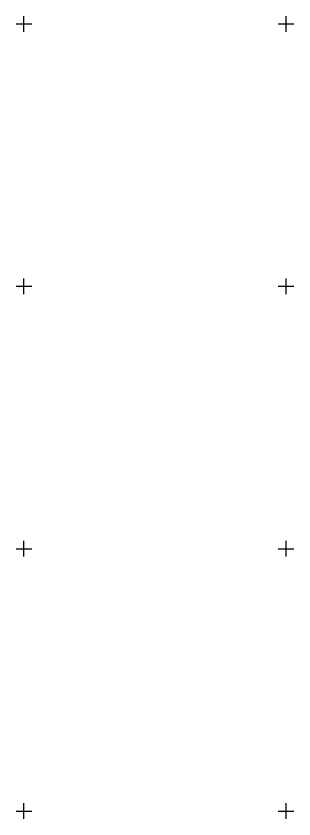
# Model space of a CAD drawing. Header units: metres. Extents: x 16881 to 20071, y 24181 to 25063.
# Drawn here: x 17898.5 to 17951.5, y 24898.5 to 25051.5 of the extents above; entities that cross this region are included whole.
import ezdxf

# ---------------------------------------------------------------- set-up
doc = ezdxf.new("R2010")
doc.units = ezdxf.units.M
doc.layers.add('02_Сетка', color=7, linetype='Continuous')

# ---------------------------------------------------------------- blocks, each defined once
blk = doc.blocks.new('g5_012')
at = {"color": 92}
for points in [[(-1.5, 0), (1.5, 0)], [(0, -1.5), (0, 1.5)]]:
    blk.add_lwpolyline(points, dxfattribs=at)

msp = doc.modelspace()

# ---------------------------------------------------------------- block references
at = {"layer": '02_Сетка', "color": 92, "linetype": 'Continuous', "lineweight": 15, "ltscale": 0.5}
for p in [(17900, 25050), (17950, 25050), (17900, 25000), (17950, 25000), (17900, 24950), (17950, 24950), (17900, 24900), (17950, 24900)]:
    msp.add_blockref('g5_012', p, dxfattribs=at)

doc.saveas('drawing.dxf')
